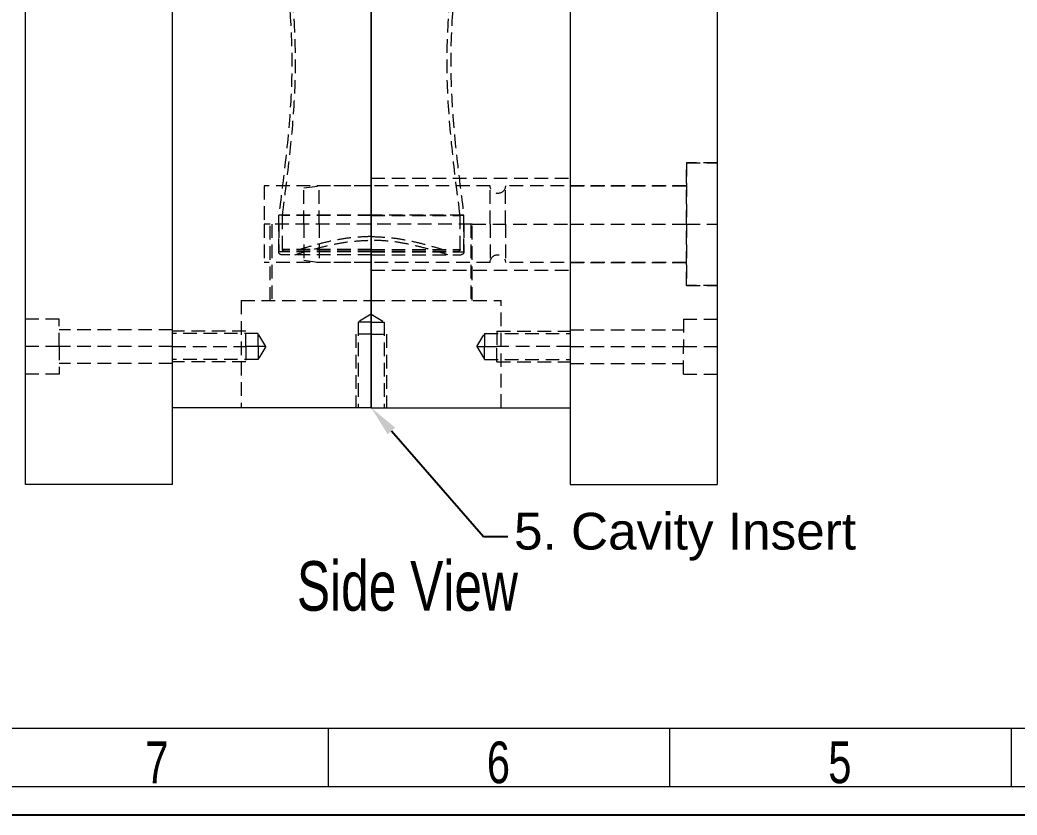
# Model space of a CAD drawing. Header units: millimetres. Extents: x -4200 to 3581, y -7493 to -4075.
# Drawn here: x 221.9 to 547.8, y -5024.2 to -4764.6 of the extents above; entities that cross this region are included whole.
import ezdxf
from ezdxf import colors
from ezdxf.entities.mleader import LeaderData, LeaderLine
from ezdxf.enums import TextEntityAlignment as Align
from ezdxf.math import Vec2, Vec3

# ---------------------------------------------------------------- set-up
doc = ezdxf.new("R2010")
doc.units = ezdxf.units.MM
doc.header["$LTSCALE"] = 0.7
doc.linetypes.add('HIDDEN', pattern=[9.525, 6.35, -3.175])
doc.linetypes.add('SLD-SOLID', pattern=[0])
doc.layers.add('BORDER', color=174, linetype='Continuous')
doc.layers.add('txt', color=20, linetype='Continuous')
doc.layers.add('out txt', color=202, linetype='Continuous', lineweight=13)
doc.styles.add('SLDTEXTSTYLE0', font='TXT', dxfattribs={"width": 0.75})
doc.styles.get("Standard").update_dxf_attribs({"font": 'arial.ttf'})

# ---------------------------------------------------------------- blocks, each defined once
blk = doc.blocks.new('A$C55b2053a')
at = {"color": 6, "linetype": 'Continuous', "lineweight": 0, "extrusion": (2.22045e-16, 1, -2.22045e-16)}
for p, q in [((2691.45, 152.96), (3071.45, 152.96)), ((2691.45, 104.96), (2691.45, 152.96)), ((2691.45, 104.96), (3071.45, 104.96)), ((2716.45, 39.96), (2716.45, 104.96)), ((3046.45, 39.96), (2716.45, 39.96)), ((2716.45, 39.96), (2716.45, -25.04)), ((2716.45, 39.96), (3046.45, 39.96)), ((3071.45, -25.04), (2691.45, -25.04)), ((2691.45, -25.04), (2691.45, -73.04)), ((3071.45, -73.04), (2691.45, -73.04))]:
    blk.add_line(p, q, dxfattribs=at)
at = {"color": 3, "linetype": 'HIDDEN', "lineweight": 0, "extrusion": (2.22045e-16, 1, -2.22045e-16)}
for p, q in [((2727.45, 141.96), (2727.45, 152.96)), ((2736.45, 141.96), (2736.45, 152.96)), ((2745.45, 141.96), (2745.45, 152.96)), ((2736.45, 141.96), (2727.45, 141.96)), ((2730.95, 104.96), (2730.95, 141.96)), ((2736.45, 141.96), (2745.45, 141.96)), ((2736.45, 104.96), (2736.45, 141.96)), ((2741.95, 104.96), (2741.95, 141.96)), ((2731.45, 80.96), (2731.45, 104.96)), ((2732.2, 76.96), (2732.2, 104.96)), ((2736.45, 104.96), (2736.45, 80.96)), ((2740.7, 76.96), (2740.7, 104.96)), ((2741.45, 80.96), (2741.45, 104.96)), ((2751.45, 82.46), (2716.45, 82.46)), ((2751.45, 82.46), (2751.45, 39.96)), ((2736.45, 80.96), (2731.45, 80.96)), ((2736.45, 80.96), (2741.45, 80.96)), ((2736.45, 76.96), (2736.45, 80.96)), ((2736.45, 76.96), (2732.2, 76.96)), ((2736.45, 74.41), (2732.2, 76.96)), ((2736.45, 76.96), (2740.7, 76.96)), ((2736.45, 74.41), (2736.45, 76.96)), ((2736.45, 74.41), (2740.7, 76.96)), ((2776.45, 74.96), (2763.95, 74.96)), ((2763.95, 39.96), (2763.95, 74.96)), ((2776.45, 72.98), (2776.45, 74.96)), ((2788.95, 74.96), (2776.45, 74.96)), ((2788.95, 39.96), (2788.95, 74.96)), ((2751.45, 72.98), (2776.45, 72.98)), ((2776.45, 72.46), (2751.45, 72.46)), ((2776.45, 6.94), (2776.45, 72.98)), ((2766.45, 39.96), (2766.45, 69.31)), ((2766.45, 39.96), (2766.45, 69.31)), ((2767.34, 39.96), (2767.34, 70.2)), ((2776.45, 70.2), (2767.34, 70.2)), ((2767.34, 39.96), (2767.34, 70.2)), ((2767.34, 70.2), (2779.34, 70.2)), ((2767.65, 39.96), (2767.65, 68.52)), ((2768.12, 39.96), (2768.12, 69)), ((2768.12, 69), (2779.26, 69)), ((2776.45, 70.2), (2779.34, 70.2)), ((2779.26, 39.96), (2779.26, 69)), ((2779.34, 39.96), (2779.34, 70.2)), ((2779.34, 39.96), (2779.34, 70.2)), ((2764.65, 61.96), (2763.95, 56.96)), ((2776.45, 61.96), (2764.65, 61.96)), ((2776.45, 61.96), (2788.24, 61.96)), ((2788.24, 61.96), (2788.95, 56.96)), ((2776.45, 56.96), (2763.95, 56.96)), ((2763.95, 1.13), (2763.95, 56.96)), ((2776.45, 56.96), (2788.95, 56.96)), ((2788.95, 1.13), (2788.95, 56.96)), ((2740.45, 44.96), (2716.45, 44.96)), ((2744.45, 44.21), (2716.45, 44.21)), ((2740.45, 39.96), (2740.45, 44.96)), ((2744.45, 39.96), (2744.45, 44.21)), ((2747, 39.96), (2744.45, 44.21)), ((2740.45, 39.96), (2740.45, 34.96)), ((2744.45, 39.96), (2744.45, 35.71)), ((2747, 39.96), (2744.45, 35.71)), ((2751.45, 39.96), (2751.45, -2.54)), ((2761.45, 39.96), (2761.45, -25.04)), ((2766.45, 39.96), (2766.45, 10.61)), ((2766.45, 39.96), (2766.45, 10.61)), ((2767.34, 39.96), (2767.34, 9.72)), ((2767.34, 39.96), (2767.34, 9.72)), ((2767.65, 39.96), (2767.65, 11.4)), ((2768.12, 39.96), (2768.12, 10.92)), ((2779.26, 39.96), (2779.26, 10.92)), ((2779.34, 39.96), (2779.34, 9.72)), ((2779.34, 9.72), (2779.34, 39.96)), ((2791.45, 39.96), (2791.45, -25.04)), ((2744.45, 35.71), (2716.45, 35.71)), ((2740.45, 34.96), (2716.45, 34.96)), ((2768.12, 10.92), (2779.26, 10.92)), ((2776.45, 7.46), (2751.45, 7.46)), ((2751.45, 6.94), (2776.45, 6.94)), ((2776.45, 9.72), (2767.34, 9.72)), ((2767.34, 9.72), (2779.34, 9.72)), ((2776.45, 9.72), (2779.34, 9.72)), ((2776.45, 6.94), (2776.45, -25.04)), ((2736.45, 5.51), (2732.2, 2.96)), ((2736.45, 5.51), (2736.45, 2.96)), ((2736.45, 5.51), (2740.7, 2.96)), ((2732.2, 2.96), (2736.45, 2.96)), ((2732.2, 2.96), (2732.2, -25.04)), ((2736.45, 2.96), (2736.45, -1.04)), ((2740.7, 2.96), (2736.45, 2.96)), ((2740.7, 2.96), (2740.7, -25.04)), ((2776.45, 1.13), (2763.95, 1.13)), ((2776.45, 1.13), (2788.95, 1.13)), ((2716.45, -2.54), (2751.45, -2.54)), ((2731.45, -1.04), (2736.45, -1.04)), ((2731.45, -1.04), (2731.45, -25.04)), ((2736.45, -25.04), (2736.45, -1.04)), ((2741.45, -1.04), (2736.45, -1.04)), ((2741.45, -1.04), (2741.45, -25.04)), ((2776.45, -3.87), (2763.95, -3.87)), ((2763.95, -63.04), (2763.95, -3.87)), ((2776.45, -3.87), (2788.95, -3.87)), ((2788.95, -63.04), (2788.95, -3.87)), ((2730.95, -25.04), (2730.95, -62.04)), ((2736.45, -25.04), (2736.45, -62.04)), ((2741.95, -25.04), (2741.95, -62.04)), ((2763.95, -25.04), (2763.95, -63.04)), ((2776.45, -25.04), (2776.45, -63.04)), ((2776.45, -25.04), (2776.45, -63.04)), ((2788.95, -25.04), (2788.95, -63.04)), ((2727.45, -62.04), (2736.45, -62.04)), ((2727.45, -62.04), (2727.45, -73.04)), ((2736.45, -62.04), (2736.45, -73.04)), ((2745.45, -62.04), (2736.45, -62.04)), ((2745.45, -62.04), (2745.45, -73.04)), ((2776.45, -63.04), (2756.45, -63.04)), ((2756.45, -73.04), (2756.45, -63.04)), ((2756.45, -63.04), (2776.45, -63.04)), ((2756.45, -63.04), (2756.45, -73.04)), ((2776.45, -63.04), (2776.45, -73.04)), ((2776.45, -63.04), (2796.45, -63.04)), ((2776.45, -63.04), (2776.45, -73.04)), ((2796.45, -63.04), (2776.45, -63.04)), ((2796.45, -73.04), (2796.45, -63.04)), ((2796.45, -63.04), (2796.45, -73.04))]:
    blk.add_line(p, q, dxfattribs=at)
at = {"color": 3, "linetype": 'HIDDEN', "lineweight": 0, "extrusion": (-4.93038e-32, -2.22045e-16, -1)}
for centre, radius, start, end in [((-2767.34, 69.31), 0.892, 0, 90), ((-2767.34, 69.31), 0.892, 0, 90), ((-2768.12, 68.52), 0.476, 360, 90), ((-2767.34, 10.61), 0.892, 270, 360), ((-2767.34, 10.61), 0.892, 270, 360), ((-2768.12, 11.4), 0.476, 270, 0), ((-2763.95, -1.37), 2.5, 90, 270), ((-2788.95, -1.37), 2.5, 270, 90)]:
    blk.add_arc(centre, radius, start, end, dxfattribs=at)
at = {"color": 3, "linetype": 'HIDDEN', "lineweight": 0}
for points, knots in [([(2779.26, 69), (2785.81, 68.16), (2792.38, 67.31), (2805.52, 65.89), (2812.1, 65.31), (2825.27, 64.67), (2831.87, 64.65), (2845.05, 65.2), (2851.64, 65.74), (2864.79, 67.09), (2871.35, 67.9), (2877.91, 68.72)], [0.0097984, 0.0097984, 0.0097984, 0.0097984, 0.2058798, 0.2058798, 0.4019613, 0.4019613, 0.5980427, 0.5980427, 0.7941241, 0.7941241, 0.9902055, 0.9902055, 0.9902055, 0.9902055]), ([(2878.82, 70.04), (2872.18, 69.22), (2865.55, 68.39), (2852.28, 67), (2845.65, 66.44), (2832.38, 65.86), (2825.75, 65.86), (2812.49, 66.48), (2805.86, 67.06), (2792.6, 68.5), (2785.97, 69.35), (2779.34, 70.2)], [0.0097675, 0.0097675, 0.0097675, 0.0097675, 0.2058602, 0.2058602, 0.4019529, 0.4019529, 0.5980456, 0.5980456, 0.7941383, 0.7941383, 0.990231, 0.990231, 0.990231, 0.990231]), ([(2878.82, 70.04), (2872.18, 69.22), (2865.55, 68.39), (2852.28, 67), (2845.65, 66.44), (2832.38, 65.86), (2825.75, 65.86), (2812.49, 66.48), (2805.86, 67.06), (2792.6, 68.5), (2785.97, 69.35), (2779.34, 70.2)], [0.0097675, 0.0097675, 0.0097675, 0.0097675, 0.2058602, 0.2058602, 0.4019529, 0.4019529, 0.5980456, 0.5980456, 0.7941383, 0.7941383, 0.990231, 0.990231, 0.990231, 0.990231]), ([(2766.45, 64.96), (2766.94, 63.32), (2767.43, 61.67), (2768.37, 58.38), (2768.82, 56.73), (2769.62, 53.42), (2769.98, 51.76), (2770.56, 48.42), (2770.77, 46.74), (2771.06, 43.36), (2771.14, 41.66), (2771.18, 39.96)], [0.0194674, 0.0194674, 0.0194674, 0.0194674, 0.2155739, 0.2155739, 0.4116805, 0.4116805, 0.607787, 0.607787, 0.8038935, 0.8038935, 1, 1, 1, 1]), ([(2766.45, 64.96), (2766.94, 63.32), (2767.43, 61.67), (2768.37, 58.38), (2768.82, 56.73), (2769.62, 53.42), (2769.98, 51.76), (2770.56, 48.42), (2770.77, 46.74), (2771.06, 43.36), (2771.14, 41.66), (2771.18, 39.96)], [0.0194674, 0.0194674, 0.0194674, 0.0194674, 0.2155739, 0.2155739, 0.4116805, 0.4116805, 0.607787, 0.607787, 0.8038935, 0.8038935, 1, 1, 1, 1]), ([(2772.38, 39.96), (2772.34, 41.68), (2772.26, 43.39), (2771.97, 46.81), (2771.75, 48.52), (2771.18, 51.9), (2770.82, 53.58), (2770.01, 56.91), (2769.56, 58.57), (2768.62, 61.86), (2768.13, 63.5), (2767.65, 65.14)], [0, 0, 0, 0, 0.19801, 0.19801, 0.3960201, 0.3960201, 0.5940301, 0.5940301, 0.7920401, 0.7920401, 0.9900502, 0.9900502, 0.9900502, 0.9900502]), ([(2766.45, 14.96), (2766.94, 16.6), (2767.43, 18.25), (2768.37, 21.54), (2768.82, 23.19), (2769.62, 26.5), (2769.98, 28.16), (2770.56, 31.5), (2770.77, 33.18), (2771.06, 36.56), (2771.14, 38.26), (2771.18, 39.96)], [0.0194674, 0.0194674, 0.0194674, 0.0194674, 0.2155739, 0.2155739, 0.4116805, 0.4116805, 0.607787, 0.607787, 0.8038935, 0.8038935, 1, 1, 1, 1]), ([(2766.45, 14.96), (2766.94, 16.6), (2767.43, 18.25), (2768.37, 21.54), (2768.82, 23.19), (2769.62, 26.5), (2769.98, 28.16), (2770.56, 31.5), (2770.77, 33.18), (2771.06, 36.56), (2771.14, 38.26), (2771.18, 39.96)], [0.0194674, 0.0194674, 0.0194674, 0.0194674, 0.2155739, 0.2155739, 0.4116805, 0.4116805, 0.607787, 0.607787, 0.8038935, 0.8038935, 1, 1, 1, 1]), ([(2772.38, 39.96), (2772.34, 38.25), (2772.26, 36.53), (2771.97, 33.11), (2771.75, 31.4), (2771.18, 28.02), (2770.82, 26.34), (2770.01, 23.01), (2769.56, 21.35), (2768.62, 18.06), (2768.13, 16.42), (2767.65, 14.79)], [0, 0, 0, 0, 0.19801, 0.19801, 0.3960201, 0.3960201, 0.5940301, 0.5940301, 0.7920401, 0.7920401, 0.9900502, 0.9900502, 0.9900502, 0.9900502]), ([(2779.26, 10.92), (2785.81, 11.76), (2792.38, 12.61), (2805.52, 14.03), (2812.1, 14.61), (2825.27, 15.25), (2831.87, 15.27), (2845.05, 14.72), (2851.64, 14.18), (2864.79, 12.83), (2871.35, 12.02), (2877.91, 11.2)], [0.0097984, 0.0097984, 0.0097984, 0.0097984, 0.2058798, 0.2058798, 0.4019613, 0.4019613, 0.5980427, 0.5980427, 0.7941241, 0.7941241, 0.9902055, 0.9902055, 0.9902055, 0.9902055]), ([(2878.82, 9.88), (2872.18, 10.71), (2865.55, 11.53), (2852.28, 12.92), (2845.65, 13.48), (2832.38, 14.07), (2825.75, 14.06), (2812.49, 13.44), (2805.86, 12.86), (2792.6, 11.43), (2785.97, 10.57), (2779.34, 9.72)], [0.0097675, 0.0097675, 0.0097675, 0.0097675, 0.2058602, 0.2058602, 0.4019529, 0.4019529, 0.5980456, 0.5980456, 0.7941383, 0.7941383, 0.990231, 0.990231, 0.990231, 0.990231]), ([(2878.82, 9.88), (2872.18, 10.71), (2865.55, 11.53), (2852.28, 12.92), (2845.65, 13.48), (2832.38, 14.07), (2825.75, 14.06), (2812.49, 13.44), (2805.86, 12.86), (2792.6, 11.43), (2785.97, 10.57), (2779.34, 9.72)], [0.0097675, 0.0097675, 0.0097675, 0.0097675, 0.2058602, 0.2058602, 0.4019529, 0.4019529, 0.5980456, 0.5980456, 0.7941383, 0.7941383, 0.990231, 0.990231, 0.990231, 0.990231])]:
    blk.add_open_spline(points, degree=3, knots=knots, dxfattribs=at)

msp = doc.modelspace()

# ---------------------------------------------------------------- linework, layer by layer
at = {"layer": 'Defpoints', "linetype": 'SLD-SOLID'}
msp.add_lwpolyline([(-346.1, -4075.06), (991.41, -4075.06), (991.41, -5024.24), (-346.1, -5024.24)], close=True, dxfattribs=at)
at = {"layer": 'out txt', "linetype": 'SLD-SOLID'}
for p, q in [((963.19, -4996.01), (-317.87, -4996.01)), ((322.66, -4996.01), (322.66, -5014.98)), ((434.25, -4996.01), (434.25, -5014.98)), ((545.84, -4996.01), (545.84, -5014.98))]:
    msp.add_line(p, q, dxfattribs=at)
msp.add_lwpolyline([(-336.84, -4084.32), (982.16, -4084.32), (982.16, -5014.98), (-336.84, -5014.98)], close=True, dxfattribs=at)

# ---------------------------------------------------------------- block references
at = {"layer": 'txt', "rotation": 90}
msp.add_blockref('A$C55b2053a', (376.73, -7607.7), dxfattribs=at)

# ---------------------------------------------------------------- texts
at = {"layer": 'BORDER', "color": 2, "linetype": 'Continuous', "lineweight": 9, "style": 'SLDTEXTSTYLE0', "width": 0.75}
msp.add_text('Side View', height=16.192, dxfattribs=at).set_placement((312.47, -4962.37), align=Align.BOTTOM_LEFT)
at = {"layer": 'out txt', "linetype": 'Continuous', "char_height": 13.61, "attachment_point": 2, "style": 'SLDTEXTSTYLE0'}
for s, insert in [('7', (266.73, -5000.22)), ('6', (378.32, -5000.22)), ('5', (489.91, -5000.22))]:
    msp.add_mtext(s, dxfattribs=dict(at, insert=insert))

# ---------------------------------------------------------------- leaders
at = {"layer": 'txt', "lineweight": 9}
ml = msp.add_multileader_mtext('Standard', dxfattribs=at)
ml.set_content('5. Cavity Insert', color=256)
ml.set_leader_properties()
ml.build(insert=Vec2(0, 0))
ml.multileader.update_dxf_attribs({"arrow_head_size": 10})
ctx = ml.context
ctx.base_point, ctx.char_height, ctx.arrow_head_size, ctx.plane_origin = Vec3(381.41, -4933.31), 12, 10, Vec3(336.77, -4891.26)
notes = []
notes.append((ctx, [(0, (1, 1, 0), (373.41, -4933.31), (1, 0), 8, [(0, [(336.77, -4891.26)], 0, [])])]))
ctx.mtext.insert, ctx.mtext.flow_direction = Vec3(383.41, -4925.54), 5
for ctx, leaders in notes:
    for number, flags, end, landing, length, lines in leaders:
        leader = LeaderData()
        leader.index, (leader.has_last_leader_line, leader.has_dogleg_vector, leader.attachment_direction) = number, flags
        leader.last_leader_point, leader.dogleg_vector, leader.dogleg_length = Vec3(end), Vec3(landing), length
        for number, points, colour, breaks in lines:
            line = LeaderLine()
            line.index, line.vertices, line.color, line.breaks = number, Vec3.list(points), colors.encode_raw_color(colour), breaks
            leader.lines.append(line)
        ctx.leaders.append(leader)

doc.saveas('drawing.dxf')
